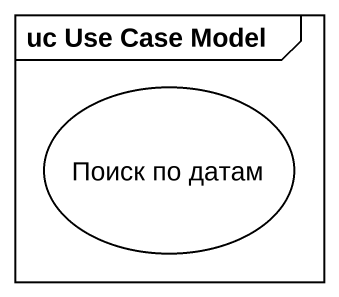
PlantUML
@startuml
mainframe uc Use Case Model
usecase "Поиск по датам" as Поиск_по_датам
@enduml
